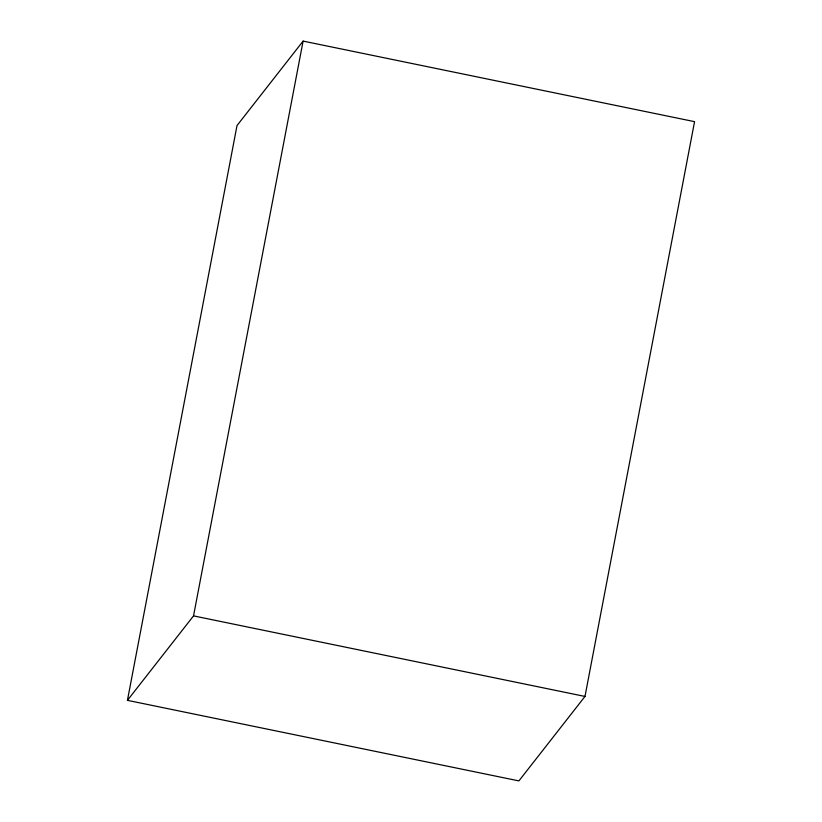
<?xml version="1.0" encoding="UTF-8"?>
<svg xmlns="http://www.w3.org/2000/svg" width="822" height="822" viewBox="0 0 822 822"><rect width="100%" height="100%" fill="white"/><g stroke="black" fill="none" stroke-linecap="round" stroke-linejoin="round"><path stroke-width="1.23" d="M127.441 700.344L237.013 125.561L303.102 41.1L694.559 121.656L584.987 696.439L518.898 780.9L127.441 700.344L193.53 615.884L303.102 41.1M193.53 615.884L584.987 696.439"/></g></svg>
